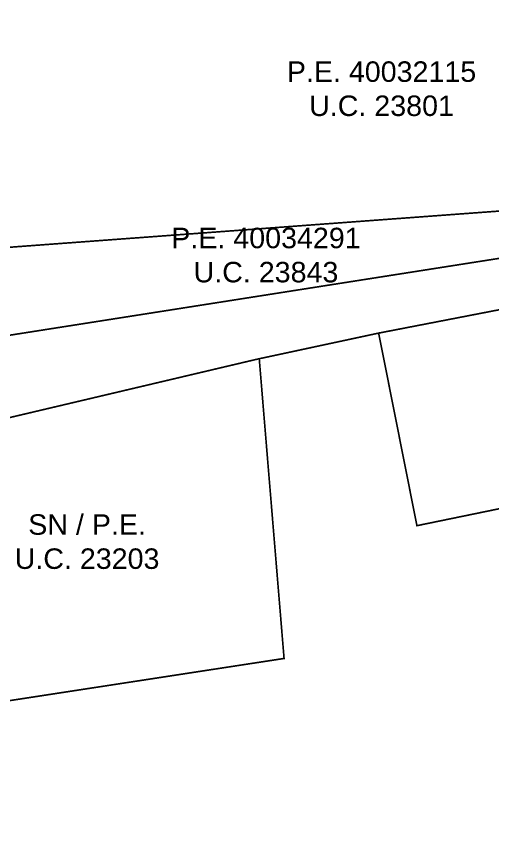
# Model space of a CAD drawing. Header units: metres. Extents: x 561401 to 594056, y 8460144 to 8508504.
# Drawn here: x 586965.5 to 587023.6, y 8500023.5 to 8500125.4 of the extents above; entities that cross this region are included whole.
import ezdxf

# ---------------------------------------------------------------- set-up
doc = ezdxf.new("R2010")
doc.units = ezdxf.units.M
for name, color, linetype in [('1.2. AFECTADOS BASE GRAFICA SUNARP', 150, 'Continuous'), ('1.2. BASE GRAFICA GORE', 76, 'Continuous'), ('1.2. BASE GRAFICA SUNARP', 150, 'Continuous'), ('1.3 ETIQUETA P.E. Y U.C.', 1, 'Continuous')]:
    doc.layers.add(name, color=color, linetype=linetype)
doc.styles.add('Arial', font='arial.ttf', dxfattribs={"height": 1})

msp = doc.modelspace()

# ---------------------------------------------------------------- linework, layer by layer
at = {"layer": '1.2. AFECTADOS BASE GRAFICA SUNARP', "color": 64, "linetype": 'Continuous', "lineweight": -3, "const_width": 0.2}
msp.add_lwpolyline([(586955.35, 8500040.51), (586966.05, 8499971.17), (587048.96, 8499988.93), (587045.58, 8500002), (587085.96, 8500013.02), (587073.82, 8500075.54), (587014.37, 8500063.3), (587009.7, 8500086.81), (586995.13, 8500083.68), (586998.16, 8500047.09), (586955.35, 8500040.51)], close=True, dxfattribs=at)
at = {"layer": '1.2. BASE GRAFICA GORE', "color": 64, "linetype": 'Continuous', "lineweight": -3, "const_width": 0.2}
msp.add_lwpolyline([(586949.27, 8500072.86), (586955.25, 8500041.17), (586955.35, 8500040.51), (586998.16, 8500047.09), (586995.13, 8500083.68), (586994.72, 8500083.59), (586949.27, 8500072.86)], close=True, dxfattribs=at)
at = {"layer": '1.2. BASE GRAFICA SUNARP', "color": 64, "linetype": 'Continuous', "lineweight": -3, "const_width": 0.2}
for points in [[(586955.29, 8500131.1), (586960.2, 8500096.96), (587043.8, 8500103.14), (587039.7, 8500125.11), (587063.04, 8500128.6), (587059.72, 8500144.85), (587034.74, 8500140.03), (586955.87, 8500131.15), (586955.29, 8500131.1)], [(586944.12, 8500095.35), (586946.21, 8500083.65), (587044.82, 8500099.14), (587043.8, 8500103.14), (586960.2, 8500096.96), (586944.12, 8500095.35)], [(587009.7, 8500086.81), (587014.37, 8500063.3), (587073.82, 8500075.54), (587069.36, 8500098.37), (587009.7, 8500086.81)]]:
    msp.add_lwpolyline(points, close=True, dxfattribs=at)

# ---------------------------------------------------------------- texts
at = {"layer": '1.3 ETIQUETA P.E. Y U.C.', "color": 1, "char_height": 2.5, "attachment_point": 5, "style": 'Arial'}
for s, insert in [('P.E. 40032115\\PU.C. 23801', (587010.05, 8500116.63)), ('P.E. 40034291\\PU.C. 23843', (586995.95, 8500096.32)), ('SN / P.E.\\PU.C. 23203', (586974.12, 8500061.34))]:
    msp.add_mtext(s, dxfattribs=dict(at, insert=insert))

doc.saveas('drawing.dxf')
